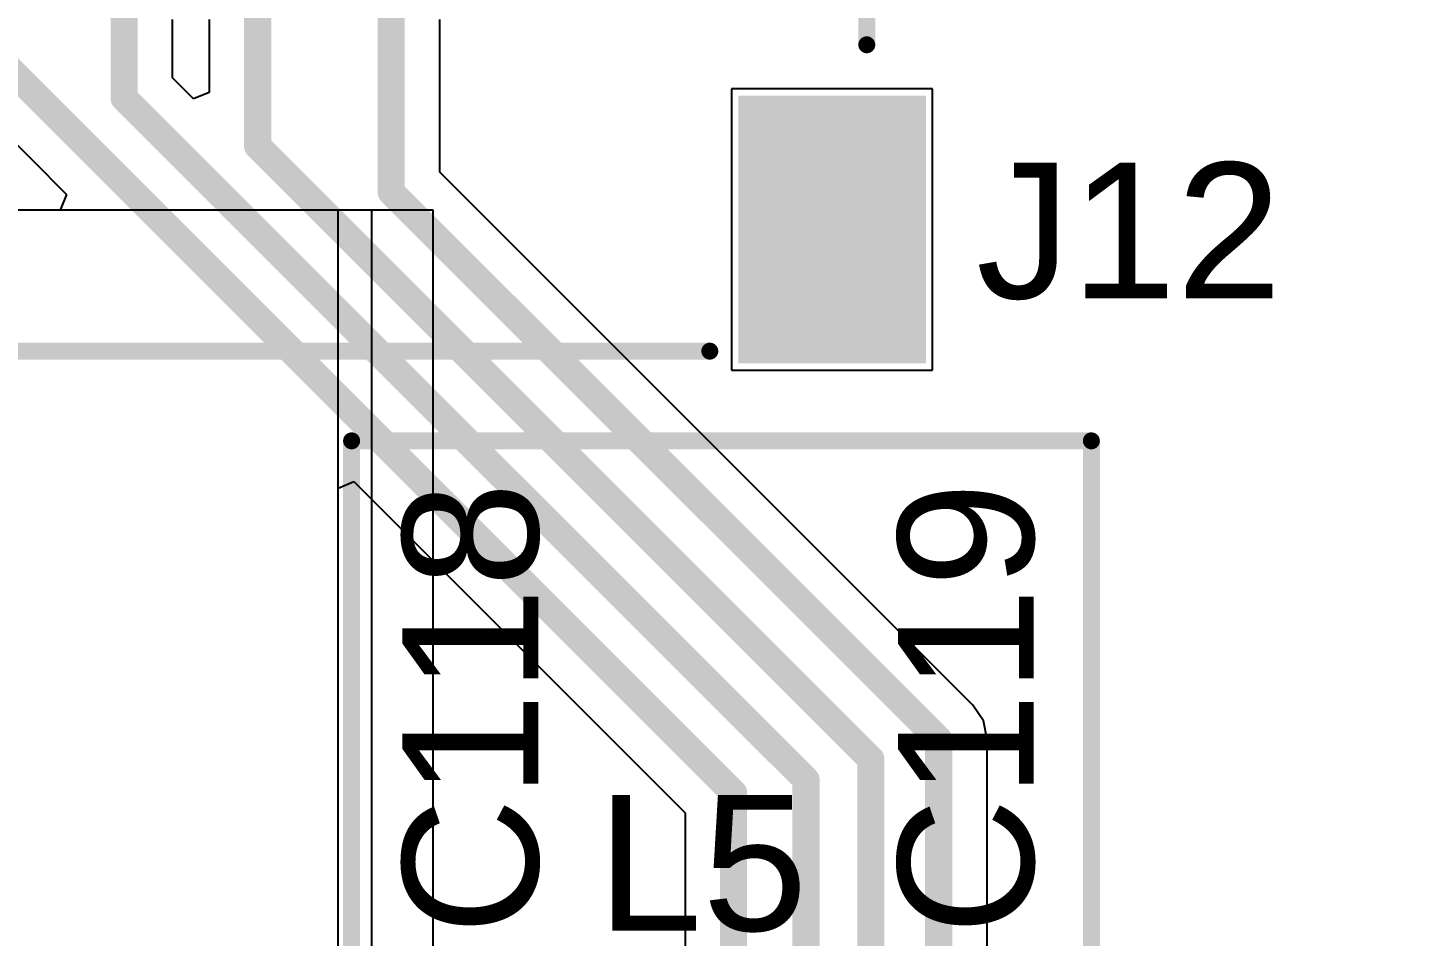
# Model space of a CAD drawing. Header units: inches. Extents: x -2.7 to 10.9, y -2.9 to 7.4.
# Drawn here: x -0.7064 to -0.2958, y 1.618 to 1.8857 of the extents above; entities that cross this region are included whole.
import ezdxf

# ---------------------------------------------------------------- set-up
doc = ezdxf.new("R2010")
doc.units = ezdxf.units.IN
doc.header["$MEASUREMENT"] = 0
for name, color, linetype in [('Board Outline', 216, 'Continuous'), ('Bottom Layer', 5, 'Continuous'), ('Layer 2', 16, 'Continuous'), ('Layer 3', 76, 'Continuous'), ('Top Layer', 1, 'Continuous'), ('Top Overlay', 2, 'Continuous'), ('Top Paste', 8, 'Continuous'), ('Top Solder', 216, 'Continuous')]:
    doc.layers.add(name, color=color, linetype=linetype)
doc.styles.add('Arial', font='', dxfattribs={"height": 0.2})
doc.styles.get('Arial').set_extended_font_data('Arial')

# ---------------------------------------------------------------- blocks, each defined once
blk = doc.blocks.new('V________T______35')
at = {"layer": 'Top Layer'}
for points in [[(-0.17323, 0.08514), (-0.12598, 0.08514), (-0.12598, 0.01427), (-0.17323, 0.01427)], [(0.12598, 0.08514), (0.17323, 0.08514), (0.17323, 0.01427), (0.12598, 0.01427)], [(-0.10827, -0.01821), (-0.08858, -0.01821), (-0.08858, -0.0812), (-0.10827, -0.0812)], [(-0.0689, -0.01821), (-0.04921, -0.01821), (-0.04921, -0.0812), (-0.0689, -0.0812)], [(-0.02953, -0.01821), (-0.00984, -0.01821), (-0.00984, -0.0812), (-0.02953, -0.0812)], [(0.00984, -0.01821), (0.02953, -0.01821), (0.02953, -0.0812), (0.00984, -0.0812)], [(0.04921, -0.01821), (0.0689, -0.01821), (0.0689, -0.0812), (0.04921, -0.0812)], [(0.08858, -0.01821), (0.10827, -0.01821), (0.10827, -0.0812), (0.08858, -0.0812)]]:
    blk.add_hatch(color=1, dxfattribs=at).paths.add_polyline_path(points)
at = {"layer": 'Top Paste'}
for points in [[(-0.17323, 0.08514), (-0.12598, 0.08514), (-0.12598, 0.01427), (-0.17323, 0.01427)], [(0.12598, 0.08514), (0.17323, 0.08514), (0.17323, 0.01427), (0.12598, 0.01427)], [(-0.10827, -0.01821), (-0.08858, -0.01821), (-0.08858, -0.0812), (-0.10827, -0.0812)], [(-0.0689, -0.01821), (-0.04921, -0.01821), (-0.04921, -0.0812), (-0.0689, -0.0812)], [(-0.02953, -0.01821), (-0.00984, -0.01821), (-0.00984, -0.0812), (-0.02953, -0.0812)], [(0.00984, -0.01821), (0.02953, -0.01821), (0.02953, -0.0812), (0.00984, -0.0812)], [(0.04921, -0.01821), (0.0689, -0.01821), (0.0689, -0.0812), (0.04921, -0.0812)], [(0.08858, -0.01821), (0.10827, -0.01821), (0.10827, -0.0812), (0.08858, -0.0812)]]:
    blk.add_hatch(color=8, dxfattribs=at).paths.add_polyline_path(points)
at = {"layer": 'Top Solder'}
for points in [[(-0.17723, 0.08914), (-0.12198, 0.08914), (-0.12198, 0.01027), (-0.17723, 0.01027)], [(0.12198, 0.08914), (0.17723, 0.08914), (0.17723, 0.01027), (0.12198, 0.01027)], [(-0.11227, -0.01421), (-0.08458, -0.01421), (-0.08458, -0.0852), (-0.11227, -0.0852)], [(-0.0729, -0.01421), (-0.04521, -0.01421), (-0.04521, -0.0852), (-0.0729, -0.0852)], [(-0.03353, -0.01421), (-0.00584, -0.01421), (-0.00584, -0.0852), (-0.03353, -0.0852)], [(0.00584, -0.01421), (0.03353, -0.01421), (0.03353, -0.0852), (0.00584, -0.0852)], [(0.04521, -0.01421), (0.0729, -0.01421), (0.0729, -0.0852), (0.04521, -0.0852)], [(0.08458, -0.01421), (0.11227, -0.01421), (0.11227, -0.0852), (0.08458, -0.0852)]]:
    blk.add_hatch(color=216, dxfattribs=at).paths.add_polyline_path(points)
at = {"layer": 'Top Overlay'}
for points in [[(0.11544, 0.08556, 0.005, 0.005, 0), (-0.11356, 0.08556, 0.005, 0.005, 0)], [(-0.15981, -0.00474, 0.005, 0.005, 0), (-0.15981, -0.04528, 0.005, 0.005, 0)], [(0.15981, -0.04528, 0.005, 0.005, 0), (0.15981, -0.00474, 0.005, 0.005, 0)], [(-0.12128, -0.04528, 0.005, 0.005, 0), (-0.15981, -0.04528, 0.005, 0.005, 0)], [(0.15981, -0.04528, 0.005, 0.005, 0), (0.12128, -0.04528, 0.005, 0.005, 0)], [(-0.124, -0.056, 0.005, 0.005, 0), (-0.124, -0.066, 0.005, 0.005, 0)], [(-0.119, -0.061, 0.005, 0.005, 0), (-0.124, -0.056, 0.005, 0.005, 0)], [(-0.119, -0.061, 0.005, 0.005, 0), (-0.124, -0.066, 0.005, 0.005, 0)]]:
    blk.add_lwpolyline(points, format="xyseb", dxfattribs=at)
for points in [[(-0.11481, 0.08556, 0.0025, 0.0025, 1), (-0.11231, 0.08556, 0.0025, 0.0025, 1)], [(0.11419, 0.08556, 0.0025, 0.0025, 1), (0.11669, 0.08556, 0.0025, 0.0025, 1)], [(-0.16106, -0.00474, 0.0025, 0.0025, 1), (-0.15856, -0.00474, 0.0025, 0.0025, 1)], [(0.15856, -0.00474, 0.0025, 0.0025, 1), (0.16106, -0.00474, 0.0025, 0.0025, 1)], [(-0.16106, -0.04528, 0.0025, 0.0025, 1), (-0.15856, -0.04528, 0.0025, 0.0025, 1)], [(-0.16106, -0.04528, 0.0025, 0.0025, 1), (-0.15856, -0.04528, 0.0025, 0.0025, 1)], [(-0.12253, -0.04528, 0.0025, 0.0025, 1), (-0.12003, -0.04528, 0.0025, 0.0025, 1)], [(0.12003, -0.04528, 0.0025, 0.0025, 1), (0.12253, -0.04528, 0.0025, 0.0025, 1)], [(0.15856, -0.04528, 0.0025, 0.0025, 1), (0.16106, -0.04528, 0.0025, 0.0025, 1)], [(0.15856, -0.04528, 0.0025, 0.0025, 1), (0.16106, -0.04528, 0.0025, 0.0025, 1)], [(-0.12525, -0.056, 0.0025, 0.0025, 1), (-0.12275, -0.056, 0.0025, 0.0025, 1)], [(-0.12525, -0.056, 0.0025, 0.0025, 1), (-0.12275, -0.056, 0.0025, 0.0025, 1)], [(-0.12025, -0.061, 0.0025, 0.0025, 1), (-0.11775, -0.061, 0.0025, 0.0025, 1)], [(-0.12025, -0.061, 0.0025, 0.0025, 1), (-0.11775, -0.061, 0.0025, 0.0025, 1)], [(-0.12525, -0.066, 0.0025, 0.0025, 1), (-0.12275, -0.066, 0.0025, 0.0025, 1)], [(-0.12525, -0.066, 0.0025, 0.0025, 1), (-0.12275, -0.066, 0.0025, 0.0025, 1)]]:
    blk.add_lwpolyline(points, format="xyseb", close=True, dxfattribs=at)

msp = doc.modelspace()

# ---------------------------------------------------------------- linework, layer by layer
at = {"layer": 'Board Outline'}
msp.add_lwpolyline([(-2.49969, 1.37795, 0.005, 0.005, -0.740599), (2.8433, 0.25075, 0.005, 0.005, 0)], format="xyseb", dxfattribs=at)
at = {"layer": 'Bottom Layer'}
for p, q in [((-0.605, 1.832), (-1.00071, 1.832)), ((-0.605, 1.10892), (-0.605, 1.832))]:
    msp.add_line(p, q, dxfattribs=at)
at = {"layer": 'Layer 2'}
for p, q in [((-0.615, 1.832), (-1.14483, 1.832)), ((-0.615, 0.405), (-0.615, 1.832))]:
    msp.add_line(p, q, dxfattribs=at)
at = {"layer": 'Layer 3'}
for p, q in [((-0.58699, 1.832), (-1.14483, 1.832)), ((-0.58699, 0.79629), (-0.58699, 1.832))]:
    msp.add_line(p, q, dxfattribs=at)
at = {"layer": 'Top Layer'}
for p, q in [((-0.66378, 1.87097), (-0.66378, 1.88821)), ((-0.65296, 1.88821), (-0.65296, 1.86668)), ((-0.58504, 1.84323), (-0.58504, 1.88821)), ((-0.72752, 1.86916), (-0.69498, 1.83662)), ((-0.65758, 1.86477), (-0.66378, 1.87097)), ((-0.65296, 1.86668), (-0.65758, 1.86477)), ((-0.43977, 1.86773), (-0.49902, 1.86773)), ((-0.49902, 1.86773), (-0.49902, 1.78486)), ((-0.43977, 1.78486), (-0.43977, 1.86773)), ((-0.42791, 1.68609), (-0.58504, 1.84323)), ((-0.69498, 1.83662), (-0.6969, 1.832)), ((-0.6969, 1.832), (-0.73898, 1.832)), ((-0.49902, 1.78486), (-0.43977, 1.78486)), ((-0.615, 1.7501), (-0.61038, 1.75202)), ((-0.615, 0.92879), (-0.615, 1.7501)), ((-0.61038, 1.75202), (-0.51271, 1.65435)), ((-0.42481, 1.68146), (-0.42791, 1.68609)), ((-0.42373, 1.676), (-0.42481, 1.68146)), ((-0.42373, 1.31475), (-0.42373, 1.676)), ((-0.42373, 1.676), (-0.42373, 1.676)), ((-0.51271, 1.65435), (-0.51271, 1.04213))]:
    msp.add_line(p, q, dxfattribs=at)
for points in [[(-0.67805, 1.86505, 0.008, 0.008, 0), (-0.67805, 1.98935, 0.008, 0.008, 0)], [(-0.63869, 1.8509, 0.008, 0.008, 0), (-0.63869, 1.9257, 0.008, 0.008, 0)], [(-0.59932, 1.83731, 0.008, 0.008, 0), (-0.59932, 1.92571, 0.008, 0.008, 0)], [(-0.71743, 1.87925, 0.008, 0.008, 0), (-0.49844, 1.66026, 0.008, 0.008, 0)], [(-0.67805, 1.86505, 0.008, 0.008, 0), (-0.4771, 1.6641, 0.008, 0.008, 0)], [(-0.63869, 1.8509, 0.008, 0.008, 0), (-0.458, 1.67022, 0.008, 0.008, 0)], [(-0.59932, 1.83731, 0.008, 0.008, 0), (-0.438, 1.676, 0.008, 0.008, 0)], [(-0.438, 1.30883, 0.008, 0.008, 0), (-0.438, 1.676, 0.008, 0.008, 0)], [(-0.458, 1.30268, 0.008, 0.008, 0), (-0.458, 1.67022, 0.008, 0.008, 0)], [(-0.4771, 1.03621, 0.008, 0.008, 0), (-0.4771, 1.6641, 0.008, 0.008, 0)], [(-0.49844, 1.03621, 0.008, 0.008, 0), (-0.49844, 1.66026, 0.008, 0.008, 0)]]:
    msp.add_lwpolyline(points, format="xyseb", dxfattribs=at)
for points in [[(-0.68005, 1.86505, 0.004, 0.004, 1), (-0.67605, 1.86505, 0.004, 0.004, 1)], [(-0.68005, 1.86505, 0.004, 0.004, 1), (-0.67605, 1.86505, 0.004, 0.004, 1)], [(-0.64069, 1.8509, 0.004, 0.004, 1), (-0.63669, 1.8509, 0.004, 0.004, 1)], [(-0.64069, 1.8509, 0.004, 0.004, 1), (-0.63669, 1.8509, 0.004, 0.004, 1)], [(-0.60132, 1.83731, 0.004, 0.004, 1), (-0.59732, 1.83731, 0.004, 0.004, 1)], [(-0.60132, 1.83731, 0.004, 0.004, 1), (-0.59732, 1.83731, 0.004, 0.004, 1)], [(-0.44, 1.676, 0.004, 0.004, 1), (-0.436, 1.676, 0.004, 0.004, 1)], [(-0.44, 1.676, 0.004, 0.004, 1), (-0.436, 1.676, 0.004, 0.004, 1)], [(-0.46, 1.67022, 0.004, 0.004, 1), (-0.456, 1.67022, 0.004, 0.004, 1)], [(-0.46, 1.67022, 0.004, 0.004, 1), (-0.456, 1.67022, 0.004, 0.004, 1)], [(-0.4791, 1.6641, 0.004, 0.004, 1), (-0.4751, 1.6641, 0.004, 0.004, 1)], [(-0.4791, 1.6641, 0.004, 0.004, 1), (-0.4751, 1.6641, 0.004, 0.004, 1)], [(-0.50044, 1.66026, 0.004, 0.004, 1), (-0.49644, 1.66026, 0.004, 0.004, 1)], [(-0.50044, 1.66026, 0.004, 0.004, 1), (-0.49644, 1.66026, 0.004, 0.004, 1)]]:
    msp.add_lwpolyline(points, format="xyseb", close=True, dxfattribs=at)
at = {"layer": 'Top Overlay'}
for points in [[(-0.611, 1.764, 0.005, 0.005, 0), (-0.393, 1.764, 0.005, 0.005, 0)], [(-0.611, 1.60557, 0.005, 0.005, 0), (-0.611, 1.764, 0.005, 0.005, 0)], [(-0.393, 1.612, 0.005, 0.005, 0), (-0.393, 1.764, 0.005, 0.005, 0)]]:
    msp.add_lwpolyline(points, format="xyseb", dxfattribs=at)
for points in [[(-0.61225, 1.764, 0.0025, 0.0025, 1), (-0.60975, 1.764, 0.0025, 0.0025, 1)], [(-0.61225, 1.764, 0.0025, 0.0025, 1), (-0.60975, 1.764, 0.0025, 0.0025, 1)], [(-0.39425, 1.764, 0.0025, 0.0025, 1), (-0.39175, 1.764, 0.0025, 0.0025, 1)], [(-0.39425, 1.764, 0.0025, 0.0025, 1), (-0.39175, 1.764, 0.0025, 0.0025, 1)]]:
    msp.add_lwpolyline(points, format="xyseb", close=True, dxfattribs=at)

# ---------------------------------------------------------------- block references
at = {"rotation": 180}
msp.add_blockref('V________T______35', (-0.619, 1.876), dxfattribs=at)

# ---------------------------------------------------------------- texts
at = {"layer": 'Top Overlay', "style": 'Arial'}
for s, p in [('J12', (-0.42698, 1.80601)), ('L5', (-0.53876, 1.61962))]:
    msp.add_text(s, height=0.04, dxfattribs=at).set_placement(p)
for s, p in [('C118', (-0.55601, 1.61835)), ('C119', (-0.41001, 1.61835))]:
    msp.add_text(s, height=0.04, rotation=90, dxfattribs=at).set_placement(p)

doc.saveas('drawing.dxf')
